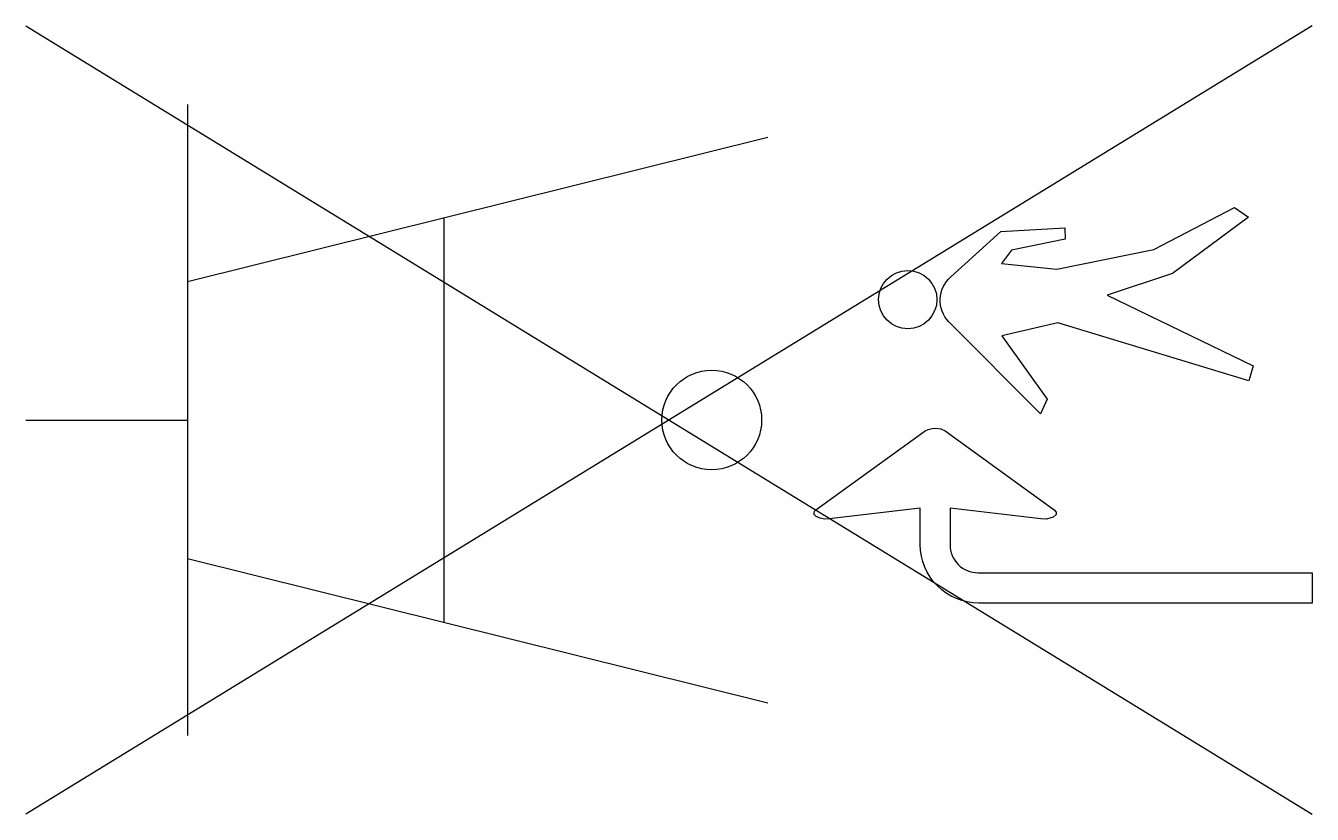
# Model space of a CAD drawing. Header units: metres. Extents: x 0 to 11.9, y -3.7 to 3.7.
import ezdxf

# ---------------------------------------------------------------- set-up
doc = ezdxf.new("R2010")
doc.units = ezdxf.units.M

msp = doc.modelspace()

# ---------------------------------------------------------------- linework, layer by layer
for p, q in [((11.918, 3.655), (0, -3.655)), ((0, 3.655), (11.918, -3.655)), ((1.5, 2.924), (1.5, -2.924)), ((1.5, 1.283), (6.874, 2.623)), ((3.874, 1.875), (3.874, -1.875)), ((1.5, 1.283), (1.5, -1.283)), ((0, 0), (1.5, 0)), ((1.5, -1.283), (6.874, -2.623))]:
    msp.add_line(p, q)
for points in [[(11.33, 0.363), (9.562, 0.902), (9.042, 0.781), (9.463, 0.193), (9.4, 0.057), (8.552, 0.911, -0.437788), (8.57, 1.326), (9.033, 1.747), (9.627, 1.78), (9.63, 1.677), (9.133, 1.574), (9.039, 1.45), (9.551, 1.399), (10.451, 1.581), (11.196, 1.971), (11.326, 1.88), (10.624, 1.357), (10.018, 1.157), (11.369, 0.502)], [(7.443, -0.917), (7.401, -0.918), (7.358, -0.91), (7.322, -0.894), (7.305, -0.875), (7.303, -0.86), (7.308, -0.845), (7.319, -0.832), (8.331, -0.101), (8.36, -0.087), (8.396, -0.078), (8.432, -0.077), (8.477, -0.083), (8.518, -0.101), (9.527, -0.832), (9.546, -0.855), (9.544, -0.877), (9.517, -0.902), (9.456, -0.919), (9.403, -0.917), (8.562, -0.818), (8.562, -1.156, 0.414215), (8.822, -1.416), (11.918, -1.416), (11.918, -1.697), (8.828, -1.697, -0.414214), (8.287, -1.156), (8.287, -0.818)]]:
    msp.add_lwpolyline(points, format="xyb", close=True)
for centre, radius in [((8.171, 1.116), 0.27), ((6.355, 0), 0.462)]:
    msp.add_circle(centre, radius)

doc.saveas('drawing.dxf')
